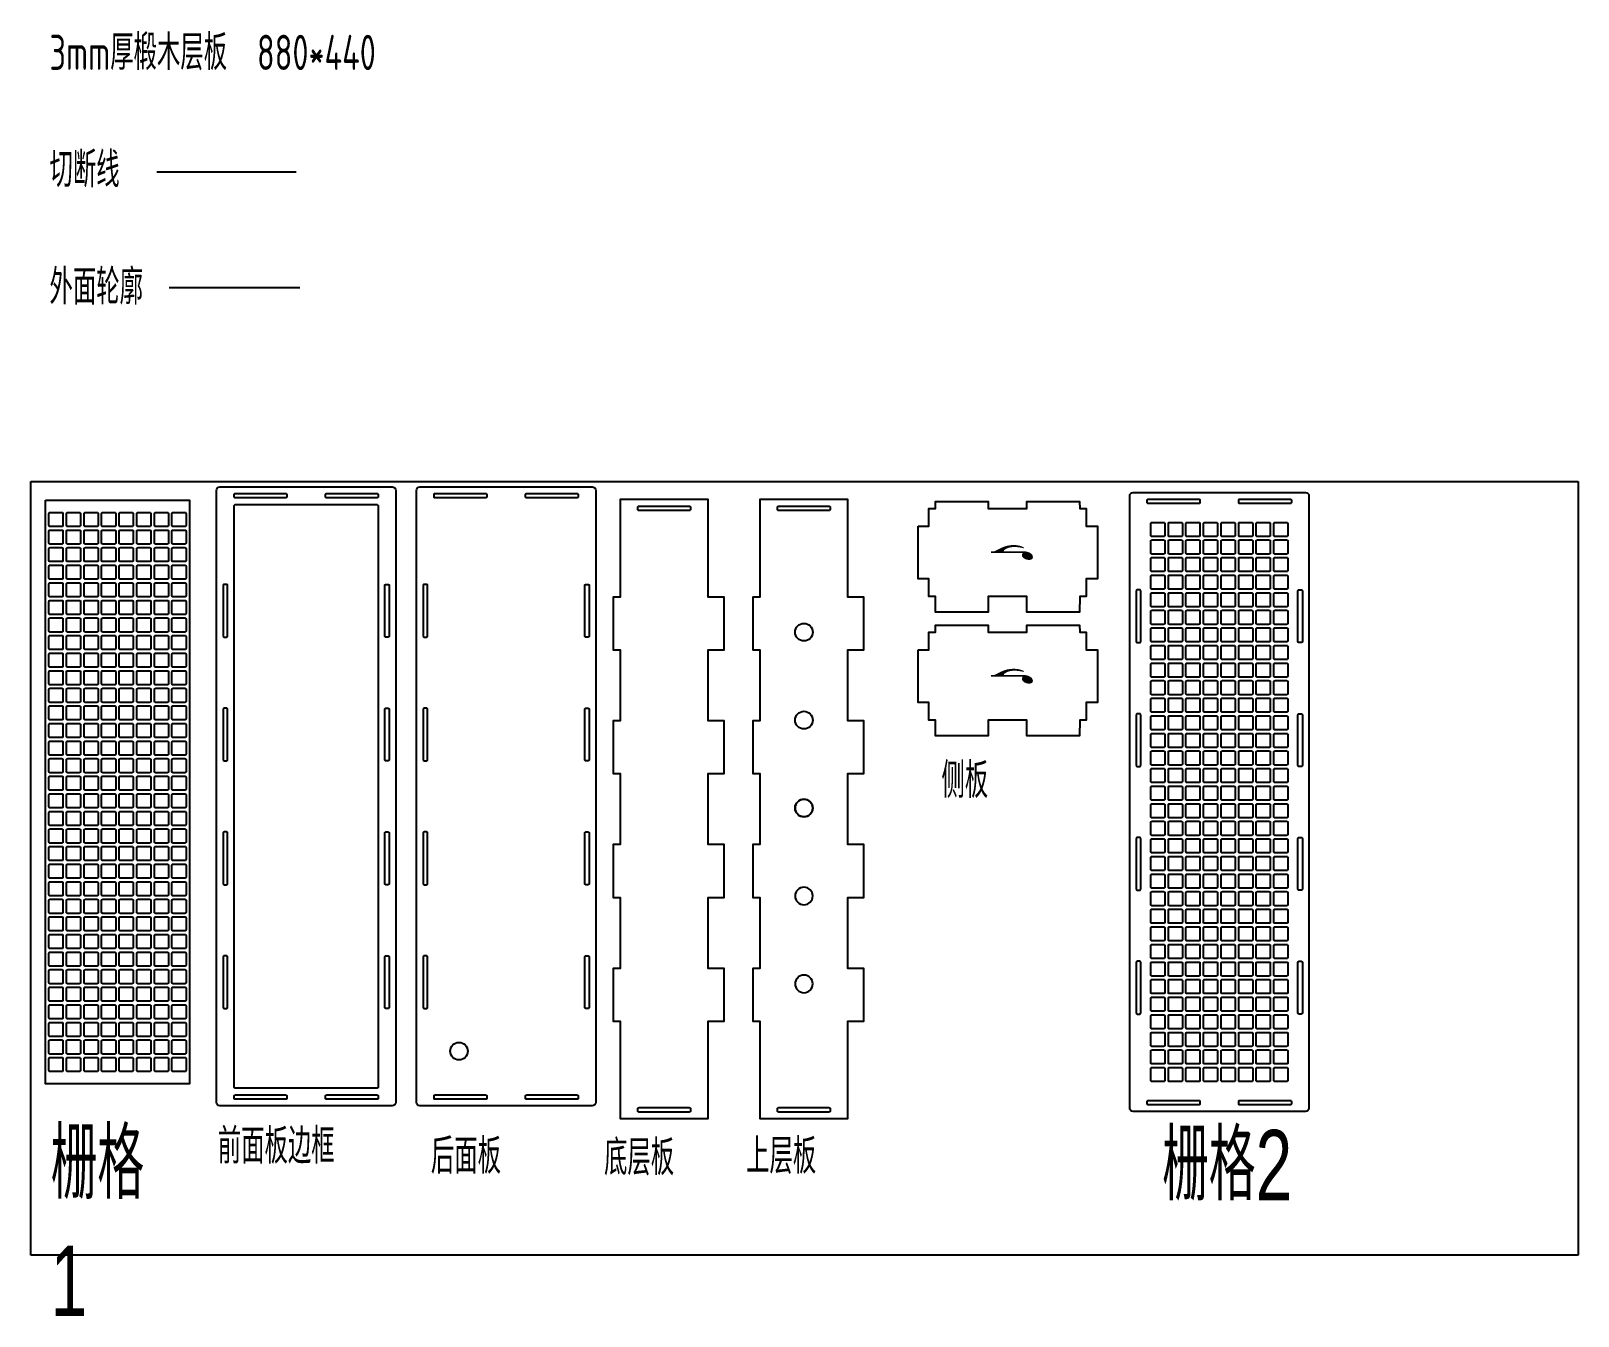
# Model space of a CAD drawing. Header units: millimetres. Extents: x -514 to 366, y -332 to 398.
import ezdxf

# ---------------------------------------------------------------- set-up
doc = ezdxf.new("R2010")
doc.units = ezdxf.units.MM
doc.header["$LTSCALE"] = 50
doc.header["$MEASUREMENT"] = 0
doc.styles.get("Standard").update_dxf_attribs({"font": 'tssdeng.shx', "width": 0.7, "bigfont": 'tssdchn.shx'})

# ---------------------------------------------------------------- blocks, each defined once
blk = doc.blocks.new('*U4')
blk.add_lwpolyline([(-3.4, 4), (3.4, 4, -0.414214), (4, 3.4), (4, -3.4, -0.414214), (3.4, -4), (-3.4, -4, -0.414214), (-4, -3.4), (-4, 3.4, -0.414214)], format="xyb", close=True)
blk = doc.blocks.new('*U5')
at = {"color": 0, "linetype": 'ByBlock', "lineweight": -2, "transparency": 16777216}
for p in [(0, 310), (10, 310), (20, 310), (30, 310), (40, 310), (50, 310), (60, 310), (70, 310), (0, 300), (10, 300), (20, 300), (30, 300), (40, 300), (50, 300), (60, 300), (70, 300), (0, 290), (10, 290), (20, 290), (30, 290), (40, 290), (50, 290), (60, 290), (70, 290), (0, 280), (10, 280), (20, 280), (30, 280), (40, 280), (50, 280), (60, 280), (70, 280), (0, 270), (10, 270), (20, 270), (30, 270), (40, 270), (50, 270), (60, 270), (70, 270), (0, 260), (10, 260), (20, 260), (30, 260), (40, 260), (50, 260), (60, 260), (70, 260), (0, 250), (10, 250), (20, 250), (30, 250), (40, 250), (50, 250), (60, 250), (70, 250), (0, 240), (10, 240), (20, 240), (30, 240), (40, 240), (50, 240), (60, 240), (70, 240), (0, 230), (10, 230), (20, 230), (30, 230), (40, 230), (50, 230), (60, 230), (70, 230), (0, 220), (10, 220), (20, 220), (30, 220), (40, 220), (50, 220), (60, 220), (70, 220), (0, 210), (10, 210), (20, 210), (30, 210), (40, 210), (50, 210), (60, 210), (70, 210), (0, 200), (10, 200), (20, 200), (30, 200), (40, 200), (50, 200), (60, 200), (70, 200), (0, 190), (10, 190), (20, 190), (30, 190), (40, 190), (50, 190), (60, 190), (70, 190), (0, 180), (10, 180), (20, 180), (30, 180), (40, 180), (50, 180), (60, 180), (70, 180), (0, 170), (10, 170), (20, 170), (30, 170), (40, 170), (50, 170), (60, 170), (70, 170), (0, 160), (10, 160), (20, 160), (30, 160), (40, 160), (50, 160), (60, 160), (70, 160), (0, 150), (10, 150), (20, 150), (30, 150), (40, 150), (50, 150), (60, 150), (70, 150), (0, 140), (10, 140), (20, 140), (30, 140), (40, 140), (50, 140), (60, 140), (70, 140), (0, 130), (10, 130), (20, 130), (30, 130), (40, 130), (50, 130), (60, 130), (70, 130), (0, 120), (10, 120), (20, 120), (30, 120), (40, 120), (50, 120), (60, 120), (70, 120), (0, 110), (10, 110), (20, 110), (30, 110), (40, 110), (50, 110), (60, 110), (70, 110), (0, 100), (10, 100), (20, 100), (30, 100), (40, 100), (50, 100), (60, 100), (70, 100), (0, 90), (10, 90), (20, 90), (30, 90), (40, 90), (50, 90), (60, 90), (70, 90), (0, 80), (10, 80), (20, 80), (30, 80), (40, 80), (50, 80), (60, 80), (70, 80), (0, 70), (10, 70), (20, 70), (30, 70), (40, 70), (50, 70), (60, 70), (70, 70), (0, 60), (10, 60), (20, 60), (30, 60), (40, 60), (50, 60), (60, 60), (70, 60), (0, 50), (10, 50), (20, 50), (30, 50), (40, 50), (50, 50), (60, 50), (70, 50), (0, 40), (10, 40), (20, 40), (30, 40), (40, 40), (50, 40), (60, 40), (70, 40), (0, 30), (10, 30), (20, 30), (30, 30), (40, 30), (50, 30), (60, 30), (70, 30), (0, 20), (10, 20), (20, 20), (30, 20), (40, 20), (50, 20), (60, 20), (70, 20), (0, 10), (10, 10), (20, 10), (30, 10), (40, 10), (50, 10), (60, 10), (70, 10), (0, 0), (10, 0), (20, 0), (30, 0), (40, 0), (50, 0), (60, 0), (70, 0)]:
    blk.add_blockref('*U4', p, dxfattribs=at)
blk = doc.blocks.new('*U16')
at = {"color": 0}
blk.add_circle((0, 0), 5, dxfattribs=at)
blk = doc.blocks.new('*U17')
at = {"color": 0, "linetype": 'ByBlock', "lineweight": -2, "transparency": 16777216}
for p in [(0, 100), (0, 50), (0, 0)]:
    blk.add_blockref('*U16', p, dxfattribs=at)
blk = doc.blocks.new('*U18')
at = {"color": 0}
blk.add_circle((0, 0), 5, dxfattribs=at)
blk = doc.blocks.new('*U19')
at = {"color": 0, "linetype": 'ByBlock', "lineweight": -2, "transparency": 16777216}
for p in [(0, 100), (0, 50), (0, 0)]:
    blk.add_blockref('*U18', p, dxfattribs=at)
blk = doc.blocks.new('*U22')
blk.add_lwpolyline([(-3.4, 4), (3.4, 4, -0.414214), (4, 3.4), (4, -3.4, -0.414214), (3.4, -4), (-3.4, -4, -0.414214), (-4, -3.4), (-4, 3.4, -0.414214)], format="xyb", close=True)
blk = doc.blocks.new('*U23')
at = {"color": 0, "linetype": 'ByBlock', "lineweight": -2, "transparency": 16777216}
for p in [(0, 310), (10, 310), (20, 310), (30, 310), (40, 310), (50, 310), (60, 310), (70, 310), (0, 300), (10, 300), (20, 300), (30, 300), (40, 300), (50, 300), (60, 300), (70, 300), (0, 290), (10, 290), (20, 290), (30, 290), (40, 290), (50, 290), (60, 290), (70, 290), (0, 280), (10, 280), (20, 280), (30, 280), (40, 280), (50, 280), (60, 280), (70, 280), (0, 270), (10, 270), (20, 270), (30, 270), (40, 270), (50, 270), (60, 270), (70, 270), (0, 260), (10, 260), (20, 260), (30, 260), (40, 260), (50, 260), (60, 260), (70, 260), (0, 250), (10, 250), (20, 250), (30, 250), (40, 250), (50, 250), (60, 250), (70, 250), (0, 240), (10, 240), (20, 240), (30, 240), (40, 240), (50, 240), (60, 240), (70, 240), (0, 230), (10, 230), (20, 230), (30, 230), (40, 230), (50, 230), (60, 230), (70, 230), (0, 220), (10, 220), (20, 220), (30, 220), (40, 220), (50, 220), (60, 220), (70, 220), (0, 210), (10, 210), (20, 210), (30, 210), (40, 210), (50, 210), (60, 210), (70, 210), (0, 200), (10, 200), (20, 200), (30, 200), (40, 200), (50, 200), (60, 200), (70, 200), (0, 190), (10, 190), (20, 190), (30, 190), (40, 190), (50, 190), (60, 190), (70, 190), (0, 180), (10, 180), (20, 180), (30, 180), (40, 180), (50, 180), (60, 180), (70, 180), (0, 170), (10, 170), (20, 170), (30, 170), (40, 170), (50, 170), (60, 170), (70, 170), (0, 160), (10, 160), (20, 160), (30, 160), (40, 160), (50, 160), (60, 160), (70, 160), (0, 150), (10, 150), (20, 150), (30, 150), (40, 150), (50, 150), (60, 150), (70, 150), (0, 140), (10, 140), (20, 140), (30, 140), (40, 140), (50, 140), (60, 140), (70, 140), (0, 130), (10, 130), (20, 130), (30, 130), (40, 130), (50, 130), (60, 130), (70, 130), (0, 120), (10, 120), (20, 120), (30, 120), (40, 120), (50, 120), (60, 120), (70, 120), (0, 110), (10, 110), (20, 110), (30, 110), (40, 110), (50, 110), (60, 110), (70, 110), (0, 100), (10, 100), (20, 100), (30, 100), (40, 100), (50, 100), (60, 100), (70, 100), (0, 90), (10, 90), (20, 90), (30, 90), (40, 90), (50, 90), (60, 90), (70, 90), (0, 80), (10, 80), (20, 80), (30, 80), (40, 80), (50, 80), (60, 80), (70, 80), (0, 70), (10, 70), (20, 70), (30, 70), (40, 70), (50, 70), (60, 70), (70, 70), (0, 60), (10, 60), (20, 60), (30, 60), (40, 60), (50, 60), (60, 60), (70, 60), (0, 50), (10, 50), (20, 50), (30, 50), (40, 50), (50, 50), (60, 50), (70, 50), (0, 40), (10, 40), (20, 40), (30, 40), (40, 40), (50, 40), (60, 40), (70, 40), (0, 30), (10, 30), (20, 30), (30, 30), (40, 30), (50, 30), (60, 30), (70, 30), (0, 20), (10, 20), (20, 20), (30, 20), (40, 20), (50, 20), (60, 20), (70, 20), (0, 10), (10, 10), (20, 10), (30, 10), (40, 10), (50, 10), (60, 10), (70, 10), (0, 0), (10, 0), (20, 0), (30, 0), (40, 0), (50, 0), (60, 0), (70, 0)]:
    blk.add_blockref('*U22', p, dxfattribs=at)

msp = doc.modelspace()

# ---------------------------------------------------------------- linework, layer by layer
at = {"color": 0}
msp.add_line((-442.64, 318.4), (-363.38, 318.4), dxfattribs=at)
at = {"color": 5}
for p, q in [((-435.72, 252.57), (-361.27, 252.57)), ((-514.27, 142.3), (365.73, 142.3)), ((-514.27, -297.7), (-514.27, 142.3)), ((365.73, 142.3), (365.73, -297.7)), ((365.73, -297.7), (-514.27, -297.7))]:
    msp.add_line(p, q, dxfattribs=at)
for points in [[(-406.75, 139.13), (-308.75, 139.13, -0.414214), (-306.75, 137.13), (-306.75, -210.87, -0.414214), (-308.75, -212.87), (-406.75, -212.87, -0.414214), (-408.75, -210.87), (-408.75, 137.13, -0.414214)], [(-398.15, 135.38), (-369.35, 135.38, -0.414214), (-368.75, 134.78), (-368.75, 133.48, -0.414214), (-369.35, 132.88), (-398.15, 132.88, -0.414214), (-398.75, 133.48), (-398.75, 134.78, -0.414214)], [(-346.15, 135.38), (-317.35, 135.38, -0.414214), (-316.75, 134.78), (-316.75, 133.48, -0.414214), (-317.35, 132.88), (-346.15, 132.88, -0.414214), (-346.75, 133.48), (-346.75, 134.78, -0.414214)], [(-293, 139.13), (-195, 139.13, -0.414214), (-193, 137.13), (-193, -210.87, -0.414214), (-195, -212.87), (-293, -212.87, -0.414214), (-295, -210.87), (-295, 137.13, -0.414214)], [(-284.4, 135.38), (-255.6, 135.38, -0.414214), (-255, 134.78), (-255, 133.48, -0.414214), (-255.6, 132.88), (-284.4, 132.88, -0.414214), (-285, 133.48), (-285, 134.78, -0.414214)], [(-232.4, 135.38), (-203.6, 135.38, -0.414214), (-203, 134.78), (-203, 133.48, -0.414214), (-203.6, 132.88), (-232.4, 132.88, -0.414214), (-233, 133.48), (-233, 134.78, -0.414214)], [(112.69, 135.97), (210.69, 135.97, -0.414214), (212.69, 133.97), (212.69, -214.03, -0.414214), (210.69, -216.03), (112.69, -216.03, -0.414214), (110.69, -214.03), (110.69, 133.97, -0.414214)], [(121.29, 132.22), (150.09, 132.22, -0.414214), (150.69, 131.62), (150.69, 130.32, -0.414214), (150.09, 129.72), (121.29, 129.72, -0.414214), (120.69, 130.32), (120.69, 131.62, -0.414214)], [(173.29, 132.22), (202.09, 132.22, -0.414214), (202.69, 131.62), (202.69, 130.32, -0.414214), (202.09, 129.72), (173.29, 129.72, -0.414214), (172.69, 130.32), (172.69, 131.62, -0.414214)], [(-397.75, 129.13), (-317.75, 129.13, -0.414214), (-316.75, 128.13), (-316.75, -201.87, -0.414214), (-317.75, -202.87), (-397.75, -202.87, -0.414214), (-398.75, -201.87), (-398.75, 128.13, -0.414214)], [(-168.43, 128.15), (-139.63, 128.15, -0.414214), (-139.03, 127.55), (-139.03, 126.25, -0.414214), (-139.63, 125.65), (-168.43, 125.65, -0.414214), (-169.03, 126.25), (-169.03, 127.55, -0.414214)], [(-89, 128.15), (-60.2, 128.15, -0.414214), (-59.6, 127.55), (-59.6, 126.25, -0.414214), (-60.2, 125.65), (-89, 125.65, -0.414214), (-89.6, 126.25), (-89.6, 127.55, -0.414214)], [(-402.47, 54.33), (-402.47, 83.13, 0.414214), (-403.07, 83.73), (-404.37, 83.73, 0.414214), (-404.97, 83.13), (-404.97, 54.33, 0.414214), (-404.37, 53.73), (-403.07, 53.73, 0.414214)], [(-313.02, 54.33), (-313.02, 83.13, -0.414214), (-312.42, 83.73), (-311.12, 83.73, -0.414214), (-310.52, 83.13), (-310.52, 54.33, -0.414214), (-311.12, 53.73), (-312.42, 53.73, -0.414214)], [(-288.72, 54.33), (-288.72, 83.13, 0.414214), (-289.32, 83.73), (-290.62, 83.73, 0.414214), (-291.22, 83.13), (-291.22, 54.33, 0.414214), (-290.62, 53.73), (-289.32, 53.73, 0.414214)], [(-199.27, 54.33), (-199.27, 83.13, -0.414214), (-198.67, 83.73), (-197.37, 83.73, -0.414214), (-196.77, 83.13), (-196.77, 54.33, -0.414214), (-197.37, 53.73), (-198.67, 53.73, -0.414214)], [(116.97, 51.17), (116.97, 79.97, 0.414214), (116.37, 80.57), (115.07, 80.57, 0.414214), (114.47, 79.97), (114.47, 51.17, 0.414214), (115.07, 50.57), (116.37, 50.57, 0.414214)], [(206.42, 51.17), (206.42, 79.97, -0.414214), (207.02, 80.57), (208.32, 80.57, -0.414214), (208.92, 79.97), (208.92, 51.17, -0.414214), (208.32, 50.57), (207.02, 50.57, -0.414214)], [(-402.47, -16.07), (-402.47, 12.73, 0.414214), (-403.07, 13.33), (-404.37, 13.33, 0.414214), (-404.97, 12.73), (-404.97, -16.07, 0.414214), (-404.37, -16.67), (-403.07, -16.67, 0.414214)], [(-313.02, -16.07), (-313.02, 12.73, -0.414214), (-312.42, 13.33), (-311.12, 13.33, -0.414214), (-310.52, 12.73), (-310.52, -16.07, -0.414214), (-311.12, -16.67), (-312.42, -16.67, -0.414214)], [(-288.72, -16.07), (-288.72, 12.73, 0.414214), (-289.32, 13.33), (-290.62, 13.33, 0.414214), (-291.22, 12.73), (-291.22, -16.07, 0.414214), (-290.62, -16.67), (-289.32, -16.67, 0.414214)], [(-199.27, -16.07), (-199.27, 12.73, -0.414214), (-198.67, 13.33), (-197.37, 13.33, -0.414214), (-196.77, 12.73), (-196.77, -16.07, -0.414214), (-197.37, -16.67), (-198.67, -16.67, -0.414214)], [(116.97, -19.23), (116.97, 9.57, 0.414214), (116.37, 10.17), (115.07, 10.17, 0.414214), (114.47, 9.57), (114.47, -19.23, 0.414214), (115.07, -19.83), (116.37, -19.83, 0.414214)], [(206.42, -19.23), (206.42, 9.57, -0.414214), (207.02, 10.17), (208.32, 10.17, -0.414214), (208.92, 9.57), (208.92, -19.23, -0.414214), (208.32, -19.83), (207.02, -19.83, -0.414214)], [(-402.47, -86.47), (-402.47, -57.67, 0.414214), (-403.07, -57.07), (-404.37, -57.07, 0.414214), (-404.97, -57.67), (-404.97, -86.47, 0.414214), (-404.37, -87.07), (-403.07, -87.07, 0.414214)], [(-313.02, -86.47), (-313.02, -57.67, -0.414214), (-312.42, -57.07), (-311.12, -57.07, -0.414214), (-310.52, -57.67), (-310.52, -86.47, -0.414214), (-311.12, -87.07), (-312.42, -87.07, -0.414214)], [(-288.72, -86.47), (-288.72, -57.67, 0.414214), (-289.32, -57.07), (-290.62, -57.07, 0.414214), (-291.22, -57.67), (-291.22, -86.47, 0.414214), (-290.62, -87.07), (-289.32, -87.07, 0.414214)], [(-199.27, -86.47), (-199.27, -57.67, -0.414214), (-198.67, -57.07), (-197.37, -57.07, -0.414214), (-196.77, -57.67), (-196.77, -86.47, -0.414214), (-197.37, -87.07), (-198.67, -87.07, -0.414214)], [(116.97, -89.63), (116.97, -60.83, 0.414214), (116.37, -60.23), (115.07, -60.23, 0.414214), (114.47, -60.83), (114.47, -89.63, 0.414214), (115.07, -90.23), (116.37, -90.23, 0.414214)], [(206.42, -89.63), (206.42, -60.83, -0.414214), (207.02, -60.23), (208.32, -60.23, -0.414214), (208.92, -60.83), (208.92, -89.63, -0.414214), (208.32, -90.23), (207.02, -90.23, -0.414214)], [(-402.47, -156.87), (-402.47, -128.07, 0.414214), (-403.07, -127.47), (-404.37, -127.47, 0.414214), (-404.97, -128.07), (-404.97, -156.87, 0.414214), (-404.37, -157.47), (-403.07, -157.47, 0.414214)], [(-313.02, -156.87), (-313.02, -128.07, -0.414214), (-312.42, -127.47), (-311.12, -127.47, -0.414214), (-310.52, -128.07), (-310.52, -156.87, -0.414214), (-311.12, -157.47), (-312.42, -157.47, -0.414214)], [(-288.72, -156.87), (-288.72, -128.07, 0.414214), (-289.32, -127.47), (-290.62, -127.47, 0.414214), (-291.22, -128.07), (-291.22, -156.87, 0.414214), (-290.62, -157.47), (-289.32, -157.47, 0.414214)], [(-199.27, -156.87), (-199.27, -128.07, -0.414214), (-198.67, -127.47), (-197.37, -127.47, -0.414214), (-196.77, -128.07), (-196.77, -156.87, -0.414214), (-197.37, -157.47), (-198.67, -157.47, -0.414214)], [(116.97, -160.03), (116.97, -131.23, 0.414214), (116.37, -130.63), (115.07, -130.63, 0.414214), (114.47, -131.23), (114.47, -160.03, 0.414214), (115.07, -160.63), (116.37, -160.63, 0.414214)], [(206.42, -160.03), (206.42, -131.23, -0.414214), (207.02, -130.63), (208.32, -130.63, -0.414214), (208.92, -131.23), (208.92, -160.03, -0.414214), (208.32, -160.63), (207.02, -160.63, -0.414214)], [(-398.15, -206.62), (-369.35, -206.62, -0.414214), (-368.75, -207.22), (-368.75, -208.52, -0.414214), (-369.35, -209.12), (-398.15, -209.12, -0.414214), (-398.75, -208.52), (-398.75, -207.22, -0.414214)], [(-346.15, -206.62), (-317.35, -206.62, -0.414214), (-316.75, -207.22), (-316.75, -208.52, -0.414214), (-317.35, -209.12), (-346.15, -209.12, -0.414214), (-346.75, -208.52), (-346.75, -207.22, -0.414214)], [(-284.4, -206.62), (-255.6, -206.62, -0.414214), (-255, -207.22), (-255, -208.52, -0.414214), (-255.6, -209.12), (-284.4, -209.12, -0.414214), (-285, -208.52), (-285, -207.22, -0.414214)], [(-232.4, -206.62), (-203.6, -206.62, -0.414214), (-203, -207.22), (-203, -208.52, -0.414214), (-203.6, -209.12), (-232.4, -209.12, -0.414214), (-233, -208.52), (-233, -207.22, -0.414214)], [(121.29, -209.78), (150.09, -209.78, -0.414214), (150.69, -210.38), (150.69, -211.68, -0.414214), (150.09, -212.28), (121.29, -212.28, -0.414214), (120.69, -211.68), (120.69, -210.38, -0.414214)], [(173.29, -209.78), (202.09, -209.78, -0.414214), (202.69, -210.38), (202.69, -211.68, -0.414214), (202.09, -212.28), (173.29, -212.28, -0.414214), (172.69, -211.68), (172.69, -210.38, -0.414214)], [(-168.43, -213.85), (-139.63, -213.85, -0.414214), (-139.03, -214.45), (-139.03, -215.75, -0.414214), (-139.63, -216.35), (-168.43, -216.35, -0.414214), (-169.03, -215.75), (-169.03, -214.45, -0.414214)], [(-89, -213.85), (-60.2, -213.85, -0.414214), (-59.6, -214.45), (-59.6, -215.75, -0.414214), (-60.2, -216.35), (-89, -216.35, -0.414214), (-89.6, -215.75), (-89.6, -214.45, -0.414214)]]:
    msp.add_lwpolyline(points, format="xyb", close=True)
msp.add_lwpolyline([(-506.04, 131.63), (-424.04, 131.63), (-424.04, -200.37), (-506.04, -200.37), (-506.04, 131.63)])
at = {"color": 0}
for points in [[(-179.03, -220.1), (-169.03, -220.1), (-169.03, -220.1), (-139.03, -220.1), (-139.03, -220.1), (-129.03, -220.1), (-129.03, -164.7), (-120.03, -164.7), (-120.03, -134.7), (-129.03, -134.7), (-129.03, -94.3), (-120.03, -94.3), (-120.03, -64.3), (-129.03, -64.3), (-129.03, -23.9), (-120.03, -23.9), (-120.03, 6.1), (-129.03, 6.1), (-129.03, 46.5), (-120.03, 46.5), (-120.03, 76.5), (-129.03, 76.5), (-129.03, 131.9), (-139.03, 131.9), (-139.03, 131.9), (-169.03, 131.9), (-169.03, 131.9), (-179.03, 131.9), (-179.03, 76.5), (-183.03, 76.5), (-183.03, 46.5), (-179.03, 46.5), (-179.03, 6.1), (-183.03, 6.1), (-183.03, -23.9), (-179.03, -23.9), (-179.03, -64.3), (-183.03, -64.3), (-183.03, -94.3), (-179.03, -94.3), (-179.03, -134.7), (-183.03, -134.7), (-183.03, -164.7), (-179.03, -164.7), (-179.03, -220.1), (-169.03, -220.1), (-169.03, -220.1), (-129.03, -220.1), (-129.03, -217.1)], [(-99.6, -220.1), (-89.6, -220.1), (-89.6, -220.1), (-59.6, -220.1), (-59.6, -220.1), (-49.6, -220.1), (-49.6, -164.7), (-40.6, -164.7), (-40.6, -134.7), (-49.6, -134.7), (-49.6, -94.3), (-40.6, -94.3), (-40.6, -64.3), (-49.6, -64.3), (-49.6, -23.9), (-40.6, -23.9), (-40.6, 6.1), (-49.6, 6.1), (-49.6, 46.5), (-40.6, 46.5), (-40.6, 76.5), (-49.6, 76.5), (-49.6, 131.9), (-59.6, 131.9), (-59.6, 131.9), (-89.6, 131.9), (-89.6, 131.9), (-99.6, 131.9), (-99.6, 76.5), (-103.6, 76.5), (-103.6, 46.5), (-99.6, 46.5), (-99.6, 6.1), (-103.6, 6.1), (-103.6, -23.9), (-99.6, -23.9), (-99.6, -64.3), (-103.6, -64.3), (-103.6, -94.3), (-99.6, -94.3), (-99.6, -134.7), (-103.6, -134.7), (-103.6, -164.7), (-99.6, -164.7), (-99.6, -220.1), (-89.6, -220.1), (-89.6, -220.1), (-49.6, -220.1), (-49.6, -217.1)], [(-9.69, 116.86), (-3.49, 116.86), (-3.49, 126.86), (0.25, 126.86), (0.23, 130.86), (13.37, 130.86), (30.24, 130.86), (30.24, 126.86), (52.24, 126.86), (52.24, 130.86), (82.24, 130.86), (82.25, 126.86), (85.96, 126.86), (85.96, 116.86), (92.31, 116.86), (92.31, 86.86), (85.96, 86.86), (85.96, 76.86), (82.33, 76.86), (82.24, 67.86), (52.24, 67.86), (52.24, 76.86), (30.24, 76.86), (30.24, 67.86), (0.24, 67.86), (0.19, 76.86), (-3.49, 76.86), (-3.49, 86.86), (-3.49, 86.86), (-9.69, 86.86), (-9.69, 116.86)], [(-9.69, 46.51), (-3.49, 46.51), (-3.49, 56.51), (0.25, 56.51), (0.23, 60.51), (13.37, 60.51), (30.24, 60.51), (30.24, 56.51), (52.24, 56.51), (52.24, 60.51), (82.24, 60.51), (82.25, 56.51), (85.96, 56.51), (85.96, 46.51), (92.31, 46.51), (92.31, 16.51), (85.96, 16.51), (85.96, 6.51), (82.33, 6.51), (82.24, -2.49), (52.24, -2.49), (52.24, 6.51), (30.24, 6.51), (30.24, -2.49), (0.24, -2.49), (0.19, 6.51), (-3.49, 6.51), (-3.49, 16.51), (-3.49, 16.51), (-9.69, 16.51), (-9.69, 46.51)]]:
    msp.add_lwpolyline(points, dxfattribs=at)
msp.add_circle((-270.77, -181.74), 5, dxfattribs=at)

# ---------------------------------------------------------------- block references
for name, p in [('*U5', (-500.04, -189.37)), ('*U23', (126.69, -195.03))]:
    msp.add_blockref(name, p)
msp.add_blockref('*U17', (-74.6, -43.48), dxfattribs=at)
at = {"color": 0, "xscale": -1, "rotation": 180}
msp.add_blockref('*U19', (-74.6, -43.48), dxfattribs=at)

# ---------------------------------------------------------------- texts
at = {"color": 0, "attachment_point": 1}
for s, width, heights, insert, char_height in [('3mm厚椴木层板  880*440\\P\\P切断线\\P\\P外面轮廓', 415.4083, [0], (-503.71, 396.23), 20), ('侧板', 69.3529, [0], (3.62, -17.72), 20), ('栅格{\\fTw Cen MT|b0|i0|c0|p34;1}', 69.3529, [0], (-503.07, -225.69), 40), ('前面板边框', 69.3529, [0], (-408.01, -225.71), 20), ('栅格{\\fTw Cen MT|b0|i0|c0|p34;2}', 133.3285, [52.82], (129.12, -226.56), 40), ('后面板', 69.3529, [0], (-286.79, -231.41), 20), ('底层板', 69.3529, [0], (-188.3, -232.25), 20), ('上层板', 69.3529, [0], (-107.49, -231.41), 20)]:
    msp.add_mtext_dynamic_manual_height_columns(s, width=width, gutter_width=1, heights=heights, dxfattribs=dict(at, insert=insert, char_height=char_height))
at = {"color": 0, "char_height": 30, "attachment_point": 5, "rotation": 90}
for insert in [(41.28, 101.86), (41.28, 31.51)]:
    msp.add_mtext_dynamic_manual_height_columns('{\\fMS PGothic|b0|i0|c128|p34;\\C256;♪}', width=70.111, gutter_width=1, heights=[0], dxfattribs=dict(at, insert=insert))

doc.saveas('drawing.dxf')
